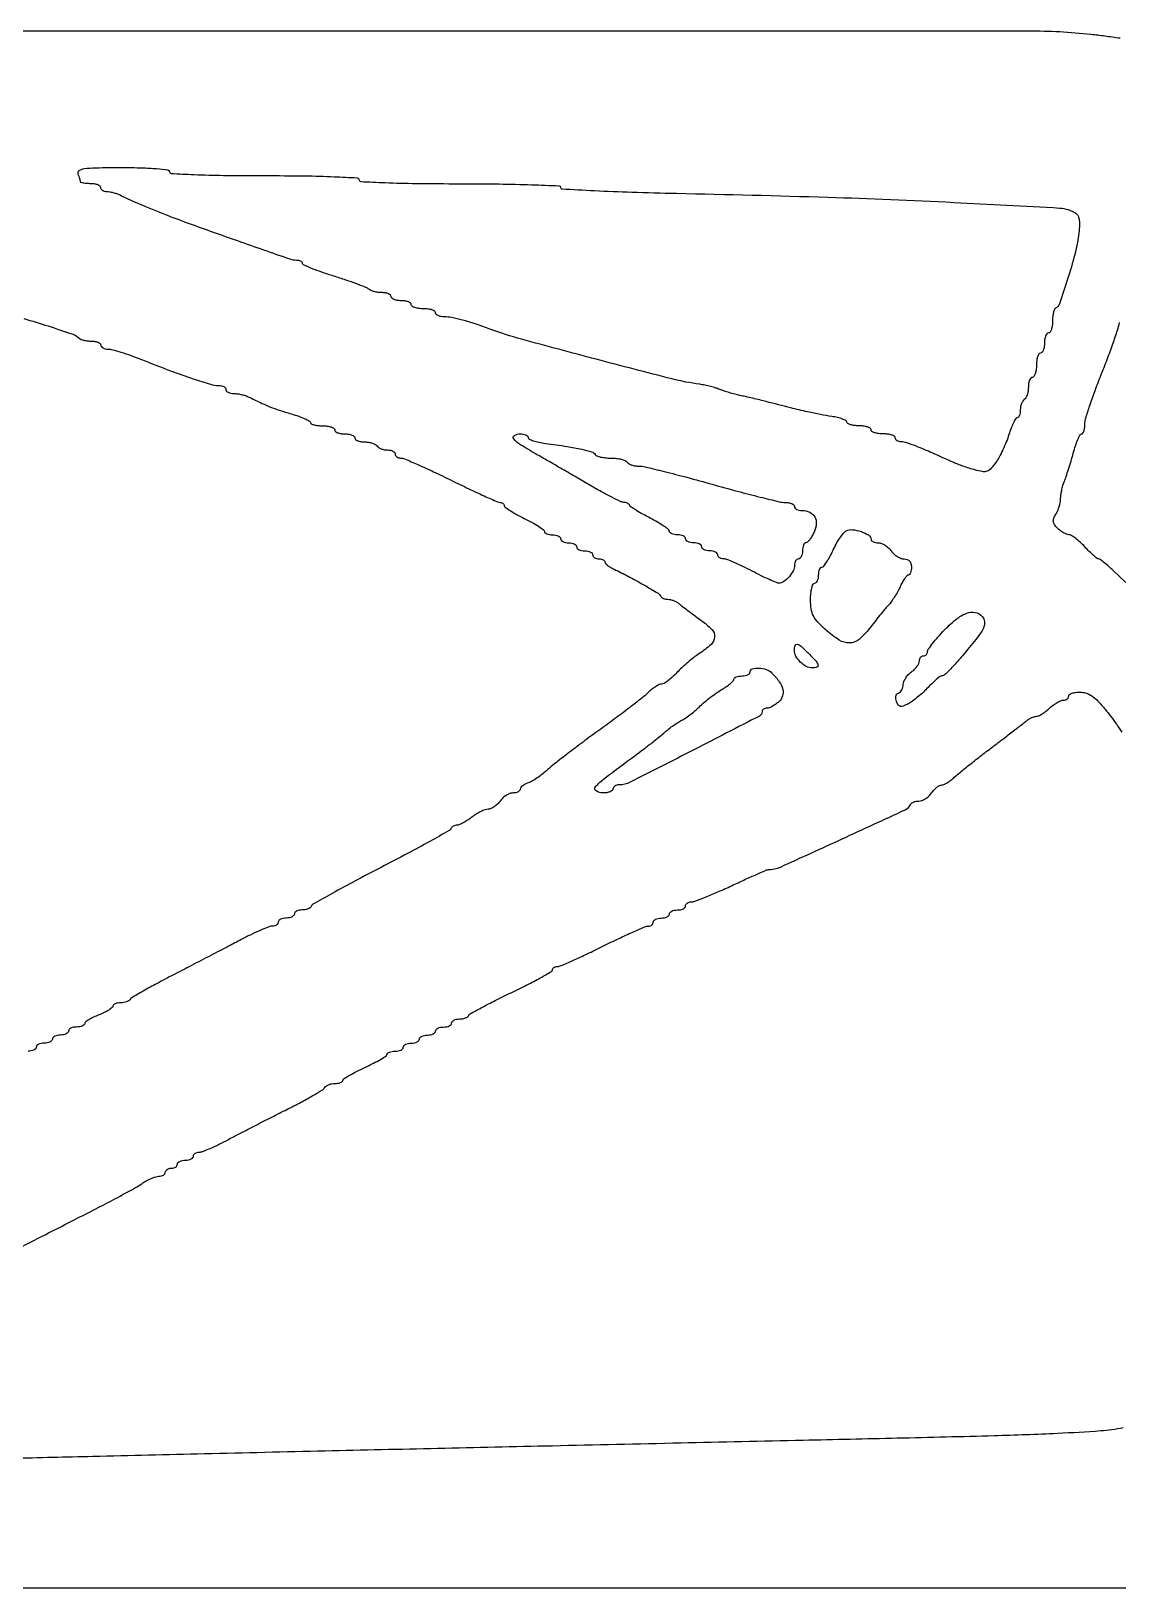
# Model space of a CAD drawing. Extents: x 375 to 2700, y 57 to 443.
# Drawn here: x 2063.7 to 2333.2, y 57 to 442.8 of the extents above; entities that cross this region are included whole.
import ezdxf

# ---------------------------------------------------------------- set-up
doc = ezdxf.new("R2010")
doc.units = 0

msp = doc.modelspace()

# ---------------------------------------------------------------- linework, layer by layer
for points in [[(2333.765625, 441.037625, 0.003987), (2329.965314, 441.561513, 0.005291), (2326.5, 441.973855, 0.026979), (2311.038966, 442.808116, 0.000006), (1547.582496, 442.770395, 0.000004), (781.411696, 442.718569, 0.042202)], [(2061.936932, 371.575906, -0.007363), (2067.944215, 369.733659, -0.00546), (2074.033722, 367.693952, -0.113298), (2075.655822, 366.677511, 0.111372), (2076.069773, 366.415922, 0.03011), (2076.819731, 366.199019, 0.028921), (2077.723729, 366.049874, 0.026427), (2078.666667, 366, -0.040942), (2079.560048, 365.926724, -0.060377), (2080.314583, 365.70625, -0.079389), (2080.827094, 365.382544, -0.215499), (2081, 365, 0.175694), (2081.138362, 364.618396, 0.092881), (2081.531801, 364.29375, 0.07307), (2082.117766, 364.074008, 0.053275), (2082.810386, 364, -0.065714), (2083.870039, 363.860128, -0.009373), (2085.980608, 363.250426, -0.010525), (2088.462139, 362.42527, -0.008803), (2091.060386, 361.448258, 0.004137), (2098.308004, 358.645491, 0.009002), (2103.924375, 356.641539, 0.00912), (2108.17679, 355.295851, 0.072186), (2110.215341, 355, -0.054076), (2110.898084, 354.925944, -0.073795), (2111.475756, 354.70625, -0.093474), (2111.863467, 354.381573, -0.173522), (2112, 354, 0.192146), (2112.15239, 353.618095, 0.087854), (2112.591486, 353.29375, 0.067684), (2113.242941, 353.073673, 0.047692), (2114.013569, 353, -0.039158), (2114.928285, 352.928252, -0.02211), (2116.019166, 352.70625, -0.021959), (2117.106287, 352.383153, -0.033406), (2118.013569, 352, 0.005948), (2120.955243, 350.562717, 0.016458), (2123.068594, 349.64501, 0.016787), (2125.214321, 348.87828, 0.006405), (2128.25, 347.949841, -0.014205), (2130.070335, 347.361905, -0.021852), (2131.604688, 346.741026, -0.017706), (2132.778929, 346.153951, -0.274545), (2133, 345.781685, 0.290404), (2133.191718, 345.479434, 0.046379), (2133.88125, 345.22962, 0.039139), (2134.850344, 345.05662, 0.02461), (2136, 345, -0.031626), (2137.149251, 344.927234, -0.048861), (2138.11875, 344.70625, -0.06271), (2138.790443, 344.384262, -0.254951), (2139, 344, 0.226478), (2139.182831, 343.617064, 0.074992), (2139.734375, 343.29375, 0.057076), (2140.542644, 343.073116, 0.038131), (2141.5, 343, -0.038131), (2142.457356, 342.926884, -0.057076), (2143.265625, 342.70625, -0.074992), (2143.817169, 342.382936, -0.226478), (2144, 342, 0.222681), (2144.179376, 341.617207, 0.076538), (2144.717039, 341.29375, 0.058208), (2145.50628, 341.07317, 0.039081), (2146.440983, 341, -0.037634), (2147.42066, 340.926158, -0.041396), (2148.346475, 340.70625, -0.045439), (2149.093337, 340.384508, -0.130646), (2149.5, 340, 0.111412), (2149.876024, 339.616444, 0.050262), (2150.50665, 339.29375, 0.046318), (2151.270704, 339.074077, 0.046881), (2152.059017, 339, -0.049547), (2152.801778, 338.926216, -0.069539), (2153.429836, 338.70625, -0.089706), (2153.852535, 338.381787, -0.186414), (2154, 338, 0.136412), (2154.106011, 337.61866, 0.100287), (2154.404, 337.29375, 0.086476), (2154.849723, 337.075044, 0.071029), (2155.37532, 337, -0.100031), (2156.304783, 336.812171, -0.003666), (2159.624968, 335.384375, -0.006561), (2163.535081, 333.607267, -0.004546), (2167.910908, 331.5, 0.003196), (2172.257602, 329.392287, 0.004811), (2176.076143, 327.615625, 0.00204), (2179.355512, 326.144136, 0.104807), (2180.035588, 326, -0.075956), (2180.40522, 325.943522, -0.087724), (2180.721271, 325.779688, -0.098452), (2180.935492, 325.536071, -0.126742), (2181.015549, 325.25, 0.237847), (2181.226362, 324.852612, 0.011796), (2182.490713, 324.001572, 0.016919), (2184.104364, 323.04519, 0.011216), (2186.015549, 322.053225, -0.012136), (2187.925549, 321.057407, -0.018235), (2189.535818, 320.089242, -0.013391), (2190.785446, 319.225899, -0.239275), (2191, 318.803225, 0.225839), (2191.146386, 318.495661, 0.075254), (2191.5875, 318.235947, 0.057266), (2192.234123, 318.058736, 0.038289), (2193, 318, -0.048028), (2193.765418, 317.926307, -0.068025), (2194.4125, 317.70625, -0.088204), (2194.848523, 317.381882, -0.191087), (2195, 317, 0.191087), (2195.151477, 316.618118, 0.088204), (2195.5875, 316.29375, 0.068025), (2196.234582, 316.073693, 0.048028), (2197, 316, -0.048028), (2197.765418, 315.926307, -0.068025), (2198.4125, 315.70625, -0.088204), (2198.848523, 315.381882, -0.191087), (2199, 315, 0.191087), (2199.151477, 314.618118, 0.088204), (2199.5875, 314.29375, 0.068025), (2200.234582, 314.073693, 0.048028), (2201, 314, -0.048028), (2201.765418, 313.926307, -0.068025), (2202.4125, 313.70625, -0.088204), (2202.848523, 313.381882, -0.191087), (2203, 313, 0.148195), (2203.115568, 312.618646, 0.098894), (2203.440625, 312.29375, 0.082425), (2203.926543, 312.074694, 0.064853), (2204.5, 312, -0.047993), (2205.074628, 311.944717, -0.06754), (2205.561667, 311.779688, -0.087188), (2205.891432, 311.536456, -0.189974), (2206.007802, 311.25, 0.188153), (2206.150749, 310.894546, 0.036021), (2206.671958, 310.414348, 0.033895), (2207.398679, 309.912151, 0.025518), (2208.257802, 309.458418, -0.01267), (2211.857252, 307.674117, -0.009921), (2215.671773, 305.563441, -0.004668), (2219.18878, 303.481115, -0.153352), (2219.833333, 302.75, 0.132063), (2220.066242, 302.462471, 0.057821), (2220.497294, 302.220312, 0.051577), (2221.042762, 302.055593, 0.047588), (2221.62554, 302, -0.057921), (2222.272137, 301.924845, -0.034838), (2223.010658, 301.695525, -0.034505), (2223.723027, 301.360415, -0.050178), (2224.292206, 300.96349, 0.014168), (2225.006447, 300.384857, 0.002462), (2226.391305, 299.337241, 0.002673), (2228.029389, 298.124312, 0.002392), (2229.742024, 296.882846, -0.042819), (2232.503895, 294.518357, -0.210726), (2233.213032, 292.644615, -0.19938), (2232.322542, 290.787769, -0.038142), (2229.290607, 288.464747, 0.021084), (2228.031277, 287.566285, 0.011089), (2226.540948, 286.351147, 0.011012), (2225.066964, 285.036744, 0.016636), (2223.84879, 283.823131, -0.019844), (2222.749853, 282.742258, -0.024479), (2221.640251, 281.829295, -0.024026), (2220.655376, 281.167737, -0.136704), (2220.053336, 281, 0.117854), (2219.46407, 280.859149, 0.026179), (2218.559074, 280.339063, 0.025807), (2217.55151, 279.611285, 0.02239), (2216.573299, 278.75, -0.024478), (2215.12562, 277.48605, -0.003634), (2212.066946, 275.104688, -0.004086), (2208.407153, 272.345002, -0.003507), (2204.51257, 269.5, 0.003536), (2200.573454, 266.622117, 0.00383), (2196.779318, 263.763486, 0.00361), (2193.563754, 261.264913, 0.018515), (2191.8429, 259.801228, -0.018989), (2190.572439, 258.722702, -0.017545), (2189.19064, 257.713501, -0.017852), (2187.897003, 256.902418, -0.054301), (2186.949084, 256.48384, 0.040744), (2186.203211, 256.178312, 0.050543), (2185.572543, 255.772988, 0.05907), (2185.138216, 255.334448, 0.167174), (2185, 254.932612, -0.183739), (2184.864602, 254.5766, -0.090535), (2184.477348, 254.273955, -0.070413), (2183.901587, 254.068862, -0.050444), (2183.220759, 254, 0.091287), (2182.434551, 253.855253, 0.047927), (2181.540724, 253.4125, 0.045499), (2180.683198, 252.765149, 0.052224), (2180, 252, -0.044836), (2179.335353, 251.233167, -0.042372), (2178.532713, 250.580968, -0.045308), (2177.718681, 250.128716, -0.100844), (2177.029241, 249.977764, 0.083942), (2176.272666, 249.838502, 0.026701), (2175.214839, 249.387624, 0.025806), (2174.069437, 248.750082, 0.02608), (2173, 248, -0.020073), (2171.957281, 247.249819, -0.022218), (2170.891667, 246.612376, -0.022286), (2169.941658, 246.153356, -0.096921), (2169.333333, 246.022236, 0.065231), (2168.862395, 245.951381, 0.060128), (2168.411458, 245.760876, 0.064087), (2168.0473, 245.485284, 0.104293), (2167.833333, 245.163725, -0.171849), (2167.402629, 244.67232, -0.001267), (2162.604167, 241.999433, -0.004566), (2157.040563, 238.984835, -0.002888), (2150.5, 235.566011, 0.003175), (2143.95953, 232.14246, 0.005007), (2138.395833, 229.113199, 0.001478), (2133.615184, 226.429325, 0.177429), (2133.166667, 225.902286, -0.150909), (2132.90168, 225.556189, -0.059174), (2132.368229, 225.265047, -0.051487), (2131.674641, 225.066728, -0.043933), (2130.916667, 225, 0.050201), (2130.183242, 224.926177, 0.070178), (2129.563021, 224.70625, 0.090315), (2129.145793, 224.38175, 0.184457), (2129, 224, -0.191087), (2128.848523, 223.618118, -0.088204), (2128.4125, 223.29375, -0.068025), (2127.765418, 223.073693, -0.048028), (2127, 223, 0.048028), (2126.234582, 222.926307, 0.068025), (2125.5875, 222.70625, 0.088204), (2125.151477, 222.381882, 0.191087), (2125, 222, -0.140389), (2124.890776, 221.618662, -0.09991), (2124.583772, 221.29375, -0.085113), (2124.124628, 221.074922, -0.068843), (2123.583053, 221, 0.09278), (2122.718319, 220.838146, 0.008855), (2120.722, 220.022749, 0.011054), (2118.361931, 218.947263, 0.0085), (2115.833053, 217.673189, -0.000783), (2112.680941, 216.023648, -0.000297), (2108.275959, 213.730568, -0.000294), (2103.4841, 211.243287, -0.00036), (2099, 208.923189, 0.004057), (2094.951632, 206.79044, 0.006239), (2091.486458, 204.872749, 0.002442), (2088.554864, 203.183209, 0.157498), (2088.166667, 202.75, -0.15923), (2087.906393, 202.461515, -0.049842), (2087.368229, 202.220313, -0.044078), (2086.674758, 202.055268, -0.036404), (2085.916667, 202, 0.040527), (2085.182799, 201.94042, 0.059899), (2084.563021, 201.761077, 0.078773), (2084.141781, 201.497832, 0.217073), (2084, 201.186646, -0.231074), (2083.808264, 200.793919, -0.026011), (2082.971875, 200.208811, -0.027303), (2081.840808, 199.585268, -0.018834), (2080.5, 199, 0.018834), (2079.159192, 198.414732, 0.027303), (2078.028125, 197.791189, 0.026011), (2077.191736, 197.206081, 0.231074), (2077, 196.813354, -0.223848), (2076.853242, 196.501972, -0.076066), (2076.4125, 196.238923, -0.057859), (2075.765855, 196.059499, -0.038787), (2075, 196, 0.048028), (2074.234582, 195.926307, 0.068025), (2073.5875, 195.70625, 0.088204), (2073.151477, 195.381882, 0.191087), (2073, 195, -0.191087), (2072.848523, 194.618118, -0.088204), (2072.4125, 194.29375, -0.068025), (2071.765418, 194.073693, -0.048028), (2071, 194, 0.048028), (2070.234582, 193.926307, 0.068025), (2069.5875, 193.70625, 0.088204), (2069.151477, 193.381882, 0.191087), (2069, 193, -0.191087), (2068.848523, 192.618118, -0.088204), (2068.4125, 192.29375, -0.068025), (2067.765418, 192.073693, -0.048028), (2067, 192, 0.048028), (2066.234582, 191.926307, 0.068025), (2065.5875, 191.70625, 0.088204), (2065.151477, 191.381882, 0.191087), (2065, 191, -0.191087), (2064.848523, 190.618118, -0.088204), (2064.4125, 190.29375, -0.068025), (2063.765418, 190.073693, -0.048028), (2063, 190, 0.035676)], [(2335.163889, 306.126852), (2332.091046, 309.063426, 0.009194), (2330.869614, 310.188458, 0.013135), (2329.742283, 311.137381, 0.009033), (2328.777764, 311.878784, 0.160682), (2328.410311, 312, -0.17181), (2328.051193, 312.127154, -0.010221), (2327.157777, 312.88125, -0.014419), (2326.117831, 313.850668, -0.010073), (2325, 315, 0.01921), (2323.841267, 316.148632, 0.023956), (2322.677039, 317.11875, 0.023277), (2321.646727, 317.824007, 0.139318), (2321.027362, 318, -0.097069), (2320.467246, 318.109773, -0.034306), (2319.729689, 318.471206, -0.03251), (2318.953211, 318.990236, -0.032804), (2318.253039, 319.604104, -0.043195), (2317.49571, 320.504951, -0.123222), (2317.203573, 321.263724, -0.125361), (2317.305662, 322.062555, -0.045461), (2317.824467, 323.090535, 0.03899), (2318.274757, 323.954815, 0.026491), (2318.654687, 324.997593, 0.026754), (2318.915511, 326.050039, 0.047395), (2319, 326.939378, -0.035637), (2319.065476, 327.856872, -0.0178), (2319.271763, 329.002989, -0.017575), (2319.570776, 330.179791, -0.024733), (2319.925152, 331.202947, 0.014818), (2320.36731, 332.402148, 0.004661), (2320.958407, 334.220553, 0.004652), (2321.580509, 336.262971, 0.005139), (2322.143467, 338.25, -0.014355), (2322.695641, 340.070363, -0.022157), (2323.286384, 341.604688, -0.018097), (2323.850128, 342.777647, -0.278531), (2324.218315, 343, 0.254272), (2324.518658, 343.163295, 0.063015), (2324.77038, 343.685795, 0.049052), (2324.943114, 344.440274, 0.031771), (2325, 345.334623, -0.071408), (2325.202907, 346.748142, -0.008035), (2326.167212, 349.852094, -0.009616), (2327.451921, 353.524533, -0.00767), (2328.973488, 357.434842, 0.005914), (2330.541464, 361.422927, 0.006467), (2331.967119, 365.33048, 0.006089), (2333.10207, 368.701842, 0.031787), (2333.584779, 370.600219, -0.02374)], [(2334.5, 96.678954, -0.035573), (2328.942405, 95.885083, -0.006033), (2318.243464, 95.256304, -0.004677), (2302.570416, 94.671682, -0.001373), (2278.5, 94.065369, -0.000023), (2255.125535, 93.541908, -0.000011), (2224.8, 92.864846, -0.000011), (2192.965819, 92.155472, -0.000015), (2164.5, 91.522619, 0.000172), (2136.647074, 90.894652, 0.000138), (2106.696875, 90.200826, 0.00014), (2079.026302, 89.544429, 0.000358), (2059, 89.049435, -0.000331), (2004.91311, 87.709659, -0.002647)], [(2060.435578, 141.05495, -0.000733), (2065.311541, 143.565703, -0.000731), (2070.749855, 146.345912, -0.000816), (2076, 149.009459, 0.002895), (2080.980668, 151.562388, 0.003538), (2085.607846, 154.009811, 0.002966), (2089.470111, 156.117396, 0.025005), (2091.15437, 157.162711, -0.025074), (2092.287766, 157.86592, -0.024289), (2093.497736, 158.460296, -0.025042), (2094.611645, 158.87699, -0.077125), (2095.40437, 159, 0.060788), (2096.01454, 159.074457, 0.079411), (2096.531284, 159.29375, 0.097358), (2096.877247, 159.6186, 0.15696), (2097, 160, -0.148195), (2097.115568, 160.381354, -0.098894), (2097.440625, 160.70625, -0.082425), (2097.926543, 160.925306, -0.064853), (2098.5, 161, 0.064853), (2099.073457, 161.074694, 0.082425), (2099.559375, 161.29375, 0.098894), (2099.884432, 161.618646, 0.148195), (2100, 162, -0.191087), (2100.151477, 162.381882, -0.088204), (2100.5875, 162.70625, -0.068025), (2101.234582, 162.926307, -0.048028), (2102, 163, 0.048028), (2102.765418, 163.073693, 0.068025), (2103.4125, 163.29375, 0.088204), (2103.848523, 163.618118, 0.191087), (2104, 164, -0.138627), (2104.107799, 164.381338, -0.100089), (2104.410796, 164.70625, -0.085718), (2104.863978, 164.925025, -0.069797), (2105.398454, 165, 0.092625), (2106.240525, 165.157343, 0.009708), (2108.105004, 165.921259, 0.011763), (2110.305376, 166.935186, 0.00917), (2112.648454, 168.136202, -0.003202), (2115.497164, 169.639597, -0.001371), (2119.322158, 171.613712, -0.001356), (2123.410272, 173.69547, -0.001787), (2127.15038, 175.570505, 0.006363), (2130.512293, 177.294624, 0.009035), (2133.453185, 178.919087, 0.005691), (2135.867183, 180.346856, 0.118482), (2136.459397, 180.934303, -0.106246), (2136.851817, 181.342845, -0.051239), (2137.494723, 181.686951, -0.04755), (2138.267702, 181.921007, -0.049789), (2139.059017, 182, 0.036791), (2139.802612, 182.054789, 0.055311), (2140.430881, 182.220313, 0.07236), (2140.861441, 182.462611, 0.231246), (2141.003557, 182.75, -0.252497), (2141.219031, 183.144986, -0.010688), (2142.619605, 184.014062, -0.016166), (2144.394667, 184.987617, -0.010555), (2146.5, 186, 0.010555), (2148.605333, 187.012383, 0.016166), (2150.380395, 187.985938, 0.010688), (2151.780969, 188.855014, 0.252497), (2151.996443, 189.25, -0.235946), (2152.141838, 189.53754, -0.070374), (2152.586455, 189.779687, -0.053938), (2153.233754, 189.945257, -0.035676), (2154, 190, 0.048028), (2154.765418, 190.073693, 0.068025), (2155.4125, 190.29375, 0.088204), (2155.848523, 190.618118, 0.191087), (2156, 191, -0.191087), (2156.151477, 191.381882, -0.088204), (2156.5875, 191.70625, -0.068025), (2157.234582, 191.926307, -0.048028), (2158, 192, 0.048028), (2158.765418, 192.073693, 0.068025), (2159.4125, 192.29375, 0.088204), (2159.848523, 192.618118, 0.191087), (2160, 193, -0.191087), (2160.151477, 193.381882, -0.088204), (2160.5875, 193.70625, -0.068025), (2161.234582, 193.926307, -0.048028), (2162, 194, 0.048028), (2162.765418, 194.073693, 0.068025), (2163.4125, 194.29375, 0.088204), (2163.848523, 194.618118, 0.191087), (2164, 195, -0.191087), (2164.151477, 195.381882, -0.088204), (2164.5875, 195.70625, -0.068025), (2165.234582, 195.926307, -0.048028), (2166, 196, 0.048028), (2166.765418, 196.073693, 0.068025), (2167.4125, 196.29375, 0.088204), (2167.848523, 196.618118, 0.191087), (2168, 197, -0.184457), (2168.145793, 197.38175, -0.090315), (2168.563021, 197.70625, -0.070178), (2169.183242, 197.926177, -0.050201), (2169.916667, 198, 0.039274), (2170.674715, 198.059636, 0.046991), (2171.368229, 198.237407, 0.053613), (2171.90437, 198.497695, 0.156386), (2172.166667, 198.808193, -0.169942), (2172.57083, 199.261768, -0.003165), (2175.413021, 200.814256, -0.007377), (2178.797552, 202.571374, -0.00482), (2182.75, 204.502433, 0.005994), (2186.679131, 206.433543, 0.009526), (2189.989062, 208.189897, 0.003946), (2192.741406, 209.746814, 0.268194), (2193, 210.194241, -0.151796), (2193.096015, 210.503216, -0.096248), (2193.367188, 210.769504, -0.079667), (2193.772058, 210.95294, -0.062465), (2194.25, 211.021093, 0.097044), (2195.092427, 211.200962, 0.003638), (2198.068839, 212.498544, 0.006457), (2201.574756, 214.111967, 0.004485), (2205.494983, 216.021093, -0.004661), (2209.415579, 217.928689, -0.006714), (2212.922601, 219.537446, -0.003798), (2215.899449, 220.827957, -0.100705), (2216.744983, 221, 0.07818), (2217.224411, 221.075424, 0.090421), (2217.631339, 221.29375, 0.100781), (2217.903382, 221.618622, 0.1247), (2218, 222, -0.191087), (2218.151477, 222.381882, -0.088204), (2218.5875, 222.70625, -0.068025), (2219.234582, 222.926307, -0.048028), (2220, 223, 0.048028), (2220.765418, 223.073693, 0.068025), (2221.4125, 223.29375, 0.088204), (2221.848523, 223.618118, 0.191087), (2222, 224, -0.191087), (2222.151477, 224.381882, -0.088204), (2222.5875, 224.70625, -0.068025), (2223.234582, 224.926307, -0.048028), (2224, 225, 0.048028), (2224.765418, 225.073693, 0.068025), (2225.4125, 225.29375, 0.088204), (2225.848523, 225.618118, 0.191087), (2226, 226, -0.138842), (2226.107973, 226.381338, -0.100068), (2226.411457, 226.70625, -0.085644), (2226.865365, 226.925031, -0.06968), (2227.400706, 227, 0.090141), (2228.309234, 227.165133, 0.005416), (2230.909639, 228.175, 0.007976), (2233.991316, 229.467772, 0.005798), (2237.379061, 231, -0.002214), (2240.705049, 232.533108, -0.003424), (2243.592955, 233.825, -0.0011), (2246.100631, 234.919677, -0.102708), (2246.487532, 235, 0.106246), (2249.505683, 235.648656, 0.001857), (2264.814848, 242.616291, 0.001203), (2280.473626, 249.859038, 0.181736), (2281.833333, 251.245617, -0.146735), (2282.081024, 251.535275, -0.054059), (2282.566923, 251.7784, -0.047729), (2283.189041, 251.944255, -0.041312), (2283.862574, 252, 0.094722), (2284.616617, 252.144143, 0.047473), (2285.483755, 252.5875, 0.044795), (2286.32297, 253.234851, 0.049967), (2287, 254, -0.032893), (2287.632073, 254.765394, -0.036577), (2288.338459, 255.4125, -0.039468), (2289.014704, 255.864904, -0.128378), (2289.532198, 256, 0.108552), (2290.083731, 256.121168, 0.027839), (2290.894969, 256.551978, 0.027016), (2291.787578, 257.159847, 0.024541), (2292.639826, 257.879074, -0.016801), (2293.848187, 258.93127, -0.00281), (2296.244396, 260.857942, -0.003076), (2299.089096, 263.090598, -0.002724), (2302.078388, 265.381202, 0.000654), (2305.009006, 267.607653, 0.000862), (2307.674691, 269.645609, 0.00062), (2309.904441, 271.360788, 0.008395), (2310.707794, 272.002128, -0.038359), (2311.249839, 272.384072, -0.031635), (2311.879229, 272.706875, -0.032739), (2312.497983, 272.929376, -0.07005), (2312.999607, 273, 0.11258), (2313.554955, 273.126647, 0.026476), (2314.395803, 273.5875, 0.025958), (2315.328947, 274.234444, 0.022981), (2316.230375, 275, -0.027562), (2317.148584, 275.765446, -0.028874), (2318.131751, 276.4125, -0.030131), (2319.04033, 276.867297, -0.101307), (2319.688561, 277, 0.07466), (2320.189641, 277.07524, 0.088576), (2320.614765, 277.29375, 0.100668), (2320.898958, 277.618647, 0.130232), (2321, 278, -0.243666), (2321.198781, 278.38368, -0.067704), (2321.819045, 278.70625, -0.052062), (2322.720254, 278.927105, -0.034088), (2323.788238, 279, -0.079172), (2325.298193, 278.759399, -0.070233), (2326.72782, 278.05773, -0.051743), (2328.24314, 276.781665, -0.020674), (2330.047334, 274.75, -0.01022), (2331.479559, 272.921215, -0.008768), (2332.912781, 270.940625, -0.008861), (2334.151138, 269.095723, -0.024928)]]:
    msp.add_lwpolyline(points, format="xyb")
for points in [[(2098, 408, 0.398323), (2098.438509, 407.53689, 0.003007), (2104.125, 407.260638, 0.007612), (2111.444352, 407.06074, 0.00302), (2121.5, 407, -0.00302), (2131.555648, 406.93926, -0.007612), (2138.875, 406.739362, -0.003007), (2144.561491, 406.46311, -0.398323), (2145, 406, 0.39943), (2145.442024, 405.534961, 0.002689), (2151.5, 405.26, 0.007172), (2159.280147, 405.060516, 0.002823), (2170, 405, -0.003223), (2179.768089, 404.937034, -0.005761), (2187.795837, 404.741013, -0.001386), (2194.640537, 404.475949, -0.402116), (2195, 404.101258, 0.398054), (2195.355237, 403.725742, 0.000975), (2203.410209, 403.29409, 0.004904), (2212.680386, 402.906571, 0.0029), (2223.75, 402.616817, -0.002724), (2261.271604, 401.647893, -0.004681), (2292.52127, 400.377576, -0.001742), (2318.778421, 398.972135, -0.129876), (2322.797976, 397.661183, -0.148643), (2323.354378, 397.003407, -0.072478), (2323.642167, 395.931389, -0.047033), (2323.678948, 394.371252, -0.016948), (2323.447575, 392.161332, -0.0295), (2322.511275, 387.474894, -0.012592), (2320.735508, 381.330917, -0.005756), (2318.727475, 375.231741, -0.208955), (2317.75194, 374.166667, 0.199768), (2317.460321, 373.859343, 0.034382), (2317.220882, 373.074479, 0.032794), (2317.05496, 372.057975, 0.024064), (2317, 370.916667, -0.032551), (2316.927186, 369.799395, -0.050076), (2316.70625, 368.856771, -0.064635), (2316.38403, 368.205409, -0.250638), (2316, 368, 0.226478), (2315.617064, 367.817169, 0.074992), (2315.29375, 367.265625, 0.057076), (2315.073116, 366.457356, 0.038131), (2315, 365.5, -0.038131), (2314.926884, 364.542644, -0.057076), (2314.70625, 363.734375, -0.074992), (2314.382936, 363.182831, -0.226478), (2314, 363, 0.254951), (2313.615738, 362.790443, 0.06271), (2313.29375, 362.11875, 0.048861), (2313.072766, 361.149251, 0.031626), (2313, 360, -0.031626), (2312.927234, 358.850749, -0.048861), (2312.70625, 357.88125, -0.06271), (2312.384262, 357.209557, -0.254951), (2312, 357, 0.222681), (2311.617207, 356.820624, 0.076538), (2311.29375, 356.282961, 0.058208), (2311.07317, 355.49372, 0.039081), (2311, 354.559017, -0.037634), (2310.926158, 353.57934, -0.041396), (2310.70625, 352.653525, -0.045439), (2310.384508, 351.906663, -0.130646), (2310, 351.5, 0.111412), (2309.616444, 351.123976, 0.050262), (2309.29375, 350.49335, 0.046318), (2309.074077, 349.729296, 0.046881), (2309, 348.940983, -0.037127), (2308.944728, 348.197655, -0.05586), (2308.777772, 347.570164, -0.073289), (2308.533301, 347.141166, -0.230589), (2308.243479, 347, 0.264047), (2307.882433, 346.795044, 0.020043), (2307.325735, 345.771379, 0.023443), (2306.736643, 344.420191, 0.015436), (2306.181593, 342.81746, -0.019955), (2305.539245, 341.015473, -0.014366), (2304.685873, 339.057704, -0.014547), (2303.764925, 337.239652, -0.03021), (2302.922845, 335.891645, -0.0292), (2301.711595, 334.385068, -0.124568), (2300.758346, 333.750408, -0.124795), (2299.618906, 333.646169, -0.029353), (2297.73473, 334.059138, -0.008571), (2296.349796, 334.474829, -0.006729), (2294.862702, 334.971263, -0.00681), (2293.492006, 335.470476, -0.016587), (2292.5, 335.885293, 0.003338), (2287.149605, 338.291063, 0.01019), (2283.475448, 339.825029, 0.012354), (2280.873166, 340.776165, 0.081608), (2279.510898, 341, -0.064363), (2278.933258, 341.074666, -0.082076), (2278.443826, 341.29375, -0.098738), (2278.116393, 341.618642, -0.149207), (2278, 342, 0.254951), (2277.790443, 342.384262, 0.06271), (2277.11875, 342.70625, 0.048861), (2276.149251, 342.927234, 0.031626), (2275, 343, -0.031626), (2273.850749, 343.072766, -0.048861), (2272.88125, 343.29375, -0.06271), (2272.209557, 343.615738, -0.254951), (2272, 344, 0.254951), (2271.790443, 344.384262, 0.06271), (2271.11875, 344.70625, 0.048861), (2270.149251, 344.927234, 0.031626), (2269, 345, -0.02824), (2267.850545, 345.064973, -0.044275), (2266.88125, 345.262896, -0.055182), (2266.202111, 345.550166, -0.271484), (2266, 345.894965, 0.272607), (2265.776893, 346.273764, 0.036163), (2264.898438, 346.680842, 0.033726), (2263.686872, 347.047965, 0.022019), (2262.25, 347.313534, -0.012763), (2259.459139, 347.776114, -0.00834), (2256.265287, 348.445046, -0.005825), (2252.085569, 349.444844, -0.00195), (2246, 351.000958, 0.003477), (2244.441471, 351.394415, 0.002303), (2242.646875, 351.825461, 0.002318), (2240.899439, 352.228136, 0.004506), (2239.5, 352.530567, -0.011912), (2238.205063, 352.830555, -0.008923), (2236.79375, 353.220107, -0.009032), (2235.477552, 353.634802, -0.020339), (2234.5, 354.007183, 0.02688), (2233.522026, 354.365156, 0.012127), (2232.20625, 354.733401, 0.011967), (2230.794953, 355.05597, 0.016), (2229.5, 355.276622, -0.028204), (2222.63457, 356.619549, -0.002029), (2203.868948, 361.483606, -0.002334), (2185.328002, 366.462492, -0.022105), (2177.5, 368.98051, 0.009461), (2173.881423, 370.246286, 0.014233), (2170.677443, 371.199295, 0.015983), (2168.0163, 371.818696, 0.04922), (2166.179002, 372, -0.043943), (2165.344865, 372.073451, -0.063734), (2164.640082, 372.29375, -0.083503), (2164.163246, 372.617786, -0.204612), (2164, 373, 0.254951), (2163.790443, 373.384262, 0.06271), (2163.11875, 373.70625, 0.048861), (2162.149251, 373.927234, 0.031626), (2161, 374, -0.031626), (2159.850749, 374.072766, -0.048861), (2158.88125, 374.29375, -0.06271), (2158.209557, 374.615738, -0.254951), (2158, 375, 0.226478), (2157.817169, 375.382936, 0.074992), (2157.265625, 375.70625, 0.057076), (2156.457356, 375.926884, 0.038131), (2155.5, 376, -0.038131), (2154.542644, 376.073116, -0.057076), (2153.734375, 376.29375, -0.074992), (2153.182831, 376.617064, -0.226478), (2153, 377, 0.213207), (2152.829143, 377.38247, 0.080277), (2152.324375, 377.70625, 0.061077), (2151.580586, 377.926688, 0.041555), (2150.7, 378, -0.032639), (2149.74976, 378.062096, -0.030787), (2148.796562, 378.247456, -0.032246), (2147.973811, 378.518362, -0.085931), (2147.45, 378.842403, 0.086457), (2146.744081, 379.278081, 0.005693), (2144.503971, 380.144581, 0.008112), (2141.790875, 381.108807, 0.005965), (2138.755006, 382.092403, -0.008251), (2135.785786, 383.069423, -0.013127), (2133.283634, 384.013081, -0.006974), (2131.252039, 384.874047, -0.29551), (2131.005006, 385.25, 0.185245), (2130.892944, 385.536361, 0.089191), (2130.575201, 385.779688, 0.069372), (2130.104535, 385.944646, 0.049686), (2129.54887, 386, -0.083804), (2127.936039, 386.272237, -0.000603), (2114.944508, 390.804211, -0.002496), (2102.95997, 395.068407, -0.009357), (2095.5, 397.92369, -0.002038), (2092.178648, 399.282489, -0.003558), (2089.438804, 400.439354, -0.004179), (2087.261815, 401.39852, -0.011807), (2085.763569, 402.116671, 0.029643), (2084.988017, 402.454965, 0.021669), (2084.092603, 402.740522, 0.022025), (2083.217578, 402.937426, 0.044353), (2082.513569, 403, -0.064244), (2081.934903, 403.074659, -0.081991), (2081.444611, 403.29375, -0.098698), (2081.116595, 403.618641, -0.149454), (2081, 404, 0.226478), (2080.817169, 404.382936, 0.074992), (2080.265625, 404.70625, 0.057076), (2079.457356, 404.926884, 0.038131), (2078.5, 405, -0.015728), (2077.54162, 405.030154, -0.025716), (2076.734375, 405.12285, -0.023489), (2076.126105, 405.254228, -0.340043), (2076, 405.418213, 0.065182), (2075.967516, 405.666328, 0.008575), (2075.821697, 406.178225, 0.009838), (2075.625425, 406.781926, 0.008099), (2075.393011, 407.418213, -0.343942), (2075.643534, 408.239332, -0.11787), (2076.878553, 408.729004, -0.032245), (2079.742044, 408.953825, -0.003471), (2086.393011, 409, -0.006735), (2091.184956, 408.935445, -0.014751), (2094.848253, 408.728461, -0.009934), (2097.617034, 408.434397, -0.377864)], [(2187, 342.100694, 0.287063), (2187.238816, 341.719007, 0.03077), (2188.248437, 341.30271, 0.03042), (2189.621331, 340.924601, 0.019557), (2191.25, 340.64701, -0.005571), (2196.636238, 339.883291, -0.017059), (2200.260219, 339.200939, -0.01961), (2202.714098, 338.549631, -0.1816), (2203.568285, 337.889512, 0.16782), (2203.99047, 337.544827, 0.032422), (2204.949998, 337.261294, 0.031238), (2206.16485, 337.065195, 0.0244), (2207.5, 337, -0.02738), (2208.840047, 336.926564, -0.033884), (2210.070061, 336.70625, -0.036095), (2211.044084, 336.38656, -0.158284), (2211.5, 336, 0.12526), (2211.897813, 335.615794, 0.046957), (2212.609513, 335.29375, 0.042813), (2213.486867, 335.073915, 0.040006), (2214.409189, 335, -0.057464), (2215.944579, 334.822955, -0.003109), (2220.697892, 333.680761, -0.004817), (2226.342688, 332.229326, -0.003494), (2232.600172, 330.508975, 0.003384), (2238.854711, 328.787949, 0.004679), (2244.490363, 327.334553, 0.002985), (2249.237673, 326.187561, 0.056838), (2250.75, 326.008975, -0.042499), (2251.611385, 325.932164, -0.061996), (2252.339063, 325.708886, -0.081257), (2252.832389, 325.383054, -0.209207), (2253, 325, 0.181272), (2253.143082, 324.618307, 0.091278), (2253.551532, 324.29375, 0.071223), (2254.159146, 324.073889, 0.05129), (2254.877555, 324, -0.105558), (2256.80243, 323.589047, -0.162223), (2258.047036, 322.447302, -0.149283), (2258.418903, 320.70648, -0.085608), (2257.869042, 318.611923, -0.024829), (2257.351922, 317.611738, -0.033452), (2256.781955, 316.767252, -0.035363), (2256.238323, 316.161345, -0.194608), (2255.839485, 316, 0.218815), (2255.518251, 315.852349, 0.078085), (2255.246599, 315.4125, 0.059372), (2255.061472, 314.765796, 0.040072), (2255, 314, -0.048028), (2254.926307, 313.234582, -0.068025), (2254.70625, 312.5875, -0.088204), (2254.381882, 312.151477, -0.191087), (2254, 312, 0.154765), (2253.618614, 311.879052, 0.09778), (2253.29375, 311.538393, 0.080164), (2253.074515, 311.02945, 0.061768), (2253, 310.428571, -0.120058), (2252.666098, 309.05803, -0.058747), (2251.651696, 307.560235, -0.05952), (2250.35636, 306.379291, -0.15634), (2249.172974, 306, -0.099795), (2248.55087, 306.125415, -0.006159), (2246.812711, 306.88125, -0.008942), (2244.755247, 307.85083, -0.006497), (2242.5, 309, 0.009303), (2240.213795, 310.148827, 0.011835), (2238.061396, 311.11875, 0.009892), (2236.236626, 311.847418, 0.090279), (2235.398454, 312, -0.069797), (2234.863978, 312.074975, -0.085718), (2234.410796, 312.29375, -0.100089), (2234.107799, 312.618662, -0.138627), (2234, 313, 0.191087), (2233.848523, 313.381882, 0.088204), (2233.4125, 313.70625, 0.068025), (2232.765418, 313.926307, 0.048028), (2232, 314, -0.048028), (2231.234582, 314.073693, -0.068025), (2230.5875, 314.29375, -0.088204), (2230.151477, 314.618118, -0.191087), (2230, 315, 0.191087), (2229.848523, 315.381882, 0.088204), (2229.4125, 315.70625, 0.068025), (2228.765418, 315.926307, 0.048028), (2228, 316, -0.048028), (2227.234582, 316.073693, -0.068025), (2226.5875, 316.29375, -0.088204), (2226.151477, 316.618118, -0.191087), (2226, 317, 0.191087), (2225.848523, 317.381882, 0.088204), (2225.4125, 317.70625, 0.068025), (2224.765418, 317.926307, 0.048028), (2224, 318, -0.040234), (2223.234212, 318.061722, -0.05956), (2222.5875, 318.247567, -0.078332), (2222.147757, 318.520305, -0.218191), (2222, 318.842782, 0.231477), (2221.783969, 319.284416, 0.015217), (2220.604688, 320.145118, 0.019563), (2219.07002, 321.109265, 0.013188), (2217.25, 322.092782, -0.009041), (2215.406132, 323.069518, -0.012641), (2213.797396, 324.013192, -0.009021), (2212.502395, 324.850256, -0.141101), (2212.166667, 325.25, 0.109816), (2211.953348, 325.538323, 0.060716), (2211.588542, 325.784584, 0.056127), (2211.137627, 325.954495, 0.058551), (2210.666667, 326.016669, -0.108298), (2209.915958, 326.192476, -0.00589), (2207.723772, 327.271983, -0.008944), (2205.134823, 328.643742, -0.006395), (2202.286599, 330.266669, 0.001043), (2199.084903, 332.136678, 0.000701), (2195.418884, 334.260764, 0.000706), (2191.863946, 336.307151, 0.001397), (2189.036599, 337.918909, -0.011496), (2185.034634, 340.308628, -0.084741), (2183.383205, 341.787651, -0.460388), (2183.543773, 342.615497, -0.129796), (2185, 343, -0.043025), (2185.765658, 342.933994, -0.062725), (2186.4125, 342.735829, -0.082306), (2186.850621, 342.444504, -0.207855)], [(2272, 316.839485, 0.20022), (2272.133811, 316.51872, 0.085083), (2272.522652, 316.246599, 0.065113), (2273.098189, 316.061724, 0.045223), (2273.779241, 316, -0.091287), (2274.565449, 315.855253, -0.047927), (2275.459276, 315.4125, -0.045499), (2276.316802, 314.765149, -0.052224), (2277, 314, 0.052224), (2277.683198, 313.234851, 0.045499), (2278.540724, 312.5875, 0.047927), (2279.434551, 312.144747, 0.091287), (2280.220759, 312, -0.092492), (2280.961026, 311.861881, -0.119268), (2281.527595, 311.468981, -0.110654), (2281.879765, 310.834389, -0.071679), (2282, 310, -0.035971), (2281.944823, 309.234019, -0.054436), (2281.777958, 308.5875, -0.071241), (2281.533846, 308.144446, -0.235453), (2281.244111, 308, 0.211854), (2280.878075, 307.83762, 0.029351), (2280.34461, 307.173928, 0.029431), (2279.775341, 306.264949, 0.02099), (2279.24344, 305.187841, -0.022491), (2278.63734, 303.969695, -0.015078), (2277.841558, 302.632513, -0.015201), (2276.990525, 301.38153, -0.028777), (2276.21907, 300.437841, 0.011267), (2275.342715, 299.439298, 0.003956), (2274.128447, 297.967678, 0.003925), (2272.818236, 296.327797, 0.004587), (2271.601052, 294.75, -0.057167), (2269.042675, 292.06966, -0.167675), (2266.68887, 291.177747, -0.149404), (2264.104616, 291.883695, -0.04254), (2260.75, 294.424946, -0.022488), (2258.753903, 296.392923, -0.070777), (2257.684852, 297.934926, -0.080828), (2257.164247, 299.596793, -0.035584), (2257, 301.901743, -0.023025), (2257.072366, 303.472383, -0.036828), (2257.29375, 304.796137, -0.042354), (2257.612595, 305.745589, -0.298999), (2258, 306, 0.191087), (2258.381882, 306.151477, 0.088204), (2258.70625, 306.5875, 0.068025), (2258.926307, 307.234582, 0.048028), (2259, 308, -0.040497), (2259.062126, 308.765776, -0.059865), (2259.249137, 309.4125, -0.078729), (2259.523633, 309.852073, -0.217184), (2259.848126, 310, 0.229774), (2260.273569, 310.20641, 0.020919), (2260.98322, 311.188871, 0.023754), (2261.760443, 312.496664, 0.016273), (2262.521293, 314.047219, -0.021032), (2263.331119, 315.658635, -0.022712), (2264.254615, 317.154259, -0.022979), (2265.157884, 318.356044, -0.092793), (2265.859139, 318.941046, -0.155338), (2267.367679, 319.249971, -0.055936), (2269.531926, 318.770599, -0.056935), (2271.427965, 317.869909, -0.258959)], [(2299.861903, 297.282282, -0.113296), (2300.159689, 296.264262, -0.101602), (2300.002095, 295.174084, -0.063969), (2299.321192, 293.84627, -0.019514), (2297.968844, 292.032282, -0.004884), (2294.663557, 288.022714, -0.012995), (2292.202936, 285.24629, -0.01113), (2290.324566, 283.322362, -0.196242), (2289.534861, 283, 0.161305), (2289.11796, 282.861911, 0.014366), (2288.238781, 282.167605, 0.017575), (2287.220099, 281.251709, 0.012798), (2286.15121, 280.166315, -0.018194), (2284.970274, 278.992743, -0.014405), (2283.613497, 277.809753, -0.014643), (2282.289528, 276.78436, -0.034819), (2281.235163, 276.123191, -0.024305), (2279.978581, 275.528724, -0.143514), (2279.262365, 275.450925, -0.203371), (2278.753971, 275.782665, -0.056302), (2278.305253, 276.646906, -0.061985), (2278.130192, 277.354308, -0.089318), (2278.168367, 277.996484, -0.110312), (2278.410415, 278.488393, -0.143992), (2278.82009, 278.773363, 0.11466), (2279.271286, 279.05004, 0.069686), (2279.653401, 279.549307, 0.063984), (2279.911904, 280.184835, 0.06472), (2280, 280.862574, -0.094722), (2280.144143, 281.616617, -0.047473), (2280.5875, 282.483755, -0.044795), (2281.234851, 283.32297, -0.049967), (2282, 284, 0.038332), (2282.765268, 284.646083, 0.039803), (2283.4125, 285.393849, 0.043072), (2283.860855, 286.128761, 0.115942), (2284, 286.720759, -0.07663), (2284.075344, 287.209482, -0.089631), (2284.29375, 287.624223, -0.10076), (2284.618634, 287.901479, -0.127083), (2285, 288, 0.10142), (2285.381604, 288.078209, 0.098474), (2285.70625, 288.300604, 0.097366), (2285.923744, 288.632755, 0.096706), (2286, 289.023334, -0.155933), (2286.192787, 289.626475, -0.011392), (2287.248437, 291.039796, -0.015031), (2288.621981, 292.689261, -0.010787), (2290.25, 294.450862, -0.036023), (2293.419988, 297.294589, -0.093448), (2296.140815, 298.686368, -0.160298), (2298.291001, 298.618787, -0.179718)], [(2256.545455, 288.545455, -0.011728), (2258.364834, 286.638661, -0.124226), (2258.867871, 285.698513, -0.394684), (2258.579731, 285.180612, -0.077971), (2257.428571, 285, -0.121914), (2255.927936, 285.371416, -0.075176), (2254.456396, 286.456396, -0.075176), (2253.371416, 287.927936, -0.121914), (2253, 289.428571, -0.077971), (2253.180612, 290.579731, -0.394684), (2253.698513, 290.867871, -0.124226), (2254.638661, 290.364834, -0.011728)], [(2247.413493, 283.729364, -0.04061), (2249.239818, 281.579567, -0.096484), (2250.11205, 279.681101, -0.138668), (2250.050685, 278.035519, -0.131343), (2249.139081, 276.625867, -0.029186), (2248.365208, 276.00363, -0.029427), (2247.526201, 275.477598, -0.030788), (2246.743493, 275.109477, -0.094798), (2246.171259, 275, 0.069389), (2245.723604, 274.937575, 0.085461), (2245.344057, 274.755345, 0.100015), (2245.090286, 274.484737, 0.139375), (2245, 274.167133, -0.28059), (2244.324293, 273.05785, -0.00077), (2228.046926, 264.686192, -0.001467), (2212.227771, 256.639494, -0.117441), (2209.542717, 256, 0.062973), (2208.952861, 255.925415, 0.081066), (2208.453173, 255.70625, 0.098252), (2208.118794, 255.381371, 0.152141), (2208, 255, -0.226478), (2207.817169, 254.617064, -0.074992), (2207.265625, 254.29375, -0.057076), (2206.457356, 254.073116, -0.038131), (2205.5, 254, -0.144434), (2203.821373, 254.495232, -0.454427), (2203.673621, 255.514396, -0.053623), (2206.002971, 257.704359, -0.00352), (2213.41926, 263.23052, 0.004104), (2215.518017, 264.798202, 0.003923), (2217.62268, 266.423581, 0.003889), (2219.458176, 267.887437, 0.014014), (2220.59412, 268.861912, -0.018261), (2221.564943, 269.680528, -0.011399), (2222.757343, 270.570603, -0.011436), (2223.974314, 271.395272, -0.020326), (2225.017604, 272.009422, 0.026987), (2226.07454, 272.650703, 0.013601), (2227.338178, 273.56532, 0.013466), (2228.596132, 274.583931, 0.019457), (2229.646409, 275.5555, -0.020992), (2230.744854, 276.565388, -0.011724), (2232.159592, 277.704745, -0.011681), (2233.646583, 278.791634, -0.018567), (2234.972925, 279.643078, 0.017893), (2236.132361, 280.385171, 0.024823), (2237.110797, 281.136365, 0.023031), (2237.835481, 281.812095, 0.196026), (2238, 282.215608, -0.229603), (2238.145656, 282.516076, -0.0737), (2238.5875, 282.769585, -0.056151), (2239.234081, 282.942682, -0.037366), (2240, 283, 0.048028), (2240.765418, 283.073693, 0.068025), (2241.4125, 283.29375, 0.088204), (2241.848523, 283.618118, 0.191087), (2242, 284, -0.327624), (2242.561014, 284.764284, -0.088816), (2244.141731, 284.966467, -0.071347), (2246.026262, 284.599334, -0.113114)]]:
    msp.add_lwpolyline(points, format="xyb", close=True)
msp.add_lwpolyline([(1537.5, 57), (2700, 57)])

doc.saveas('drawing.dxf')
